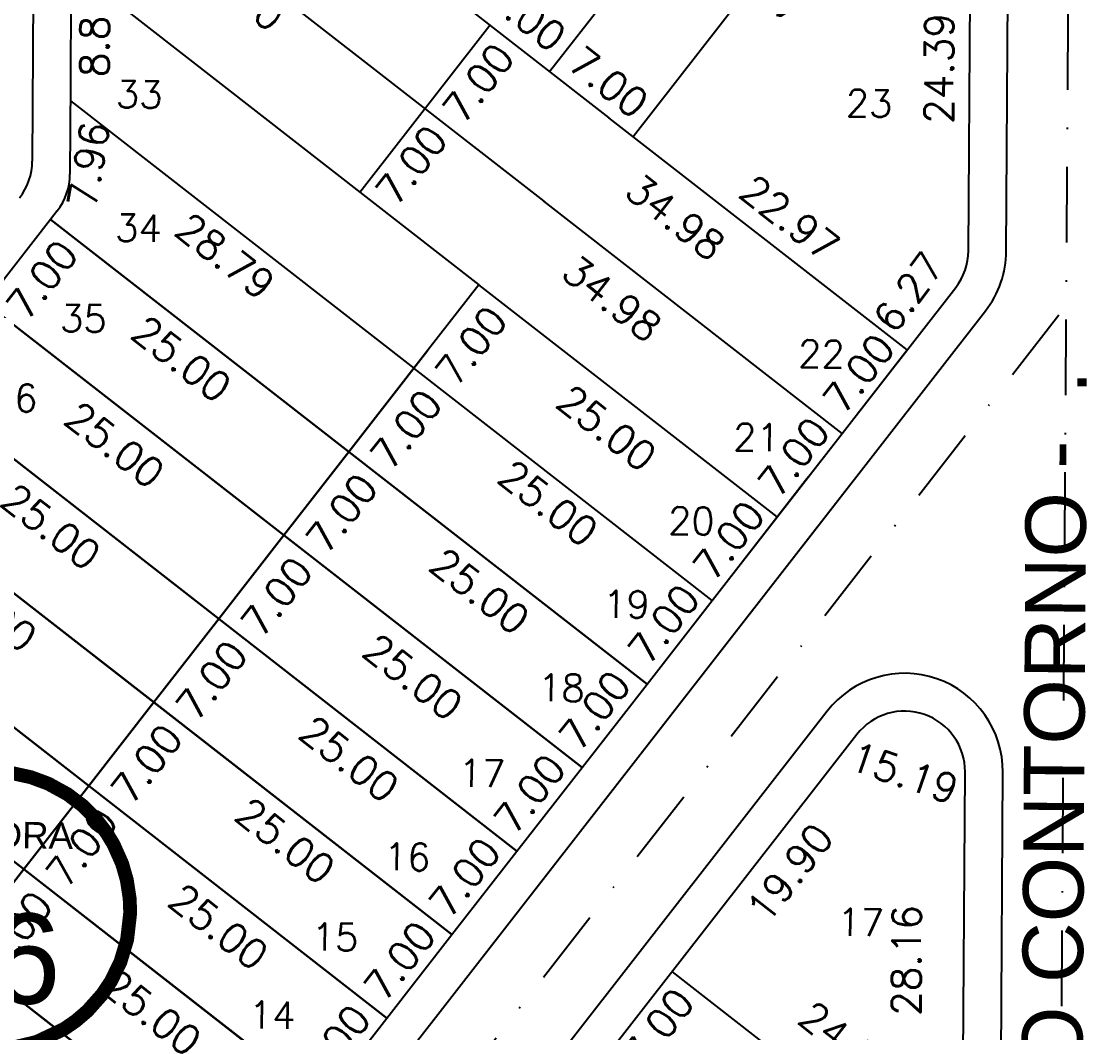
# Model space of a CAD drawing. Header units: millimetres. Extents: x -4430026 to 4783824, y 584 to 9593110.
# Drawn here: x 2861.1 to 2931.8, y 1264.5 to 1331.4 of the extents above; entities that cross this region are included whole.
import ezdxf
from ezdxf.enums import TextEntityAlignment as Align

# ---------------------------------------------------------------- set-up
doc = ezdxf.new("R2010")
doc.units = ezdxf.units.MM
doc.linetypes.add('CONTINUO', pattern=[0])
doc.linetypes.add('DASHDOT', pattern=[1, 0.5, -0.25, 0, -0.25])
for name, color, linetype in [('Calçada', 1, 'Continuous'), ('Cota', 8, 'Continuous'), ('Cota Curvas', 2, 'Continuous'), ('EIXO DAS VIAS', 252, 'DASHDOT'), ('Lotes', 2, 'Continuous'), ('Nomes de Ruas', 3, 'Continuous'), ('Numero de lotes', 5, 'Continuous'), ('númeraçãoquadras', 4, 'Continuous'), ('Área Verde Geral', 98, 'Continuous')]:
    doc.layers.add(name, color=color, linetype=linetype)
doc.styles.add('arcad1', font='romans.shx')
doc.styles.add('ARIAL', font='arial.ttf', dxfattribs={"height": 0.25})
doc.styles.add('ROMANS', font='romans.shx')
doc.styles.add('STYLE1', font='sanss___.ttf')
doc.dimstyles.new('BOLA100', dxfattribs={"dimscale": 0, "dimtxt": 1.9, "dimasz": 0.18, "dimexe": 0.18, "dimexo": 0.063, "dimgap": 0, "dimtad": 1, "dimzin": 4, "dimdsep": 46, "dimtxsty": 'ROMANS', "dimcen": 0.09, "dimse1": 1, "dimse2": 1, "dimsd1": 1, "dimsd2": 1, "dimclrt": 256, "dimaunit": 1, "dimadec": 4, "dimazin": 0, "dimtfac": 1.2, "dimtix": 1, "dimtmove": 2, "dimatfit": 3, "dimfxl": 1, "dimtvp": 2, "dimtolj": 1, "dimtzin": 4, "dimarcsym": 0})

# ---------------------------------------------------------------- blocks, each defined once
blk = doc.blocks.new('*D1147')
at = {"layer": 'DEFPOINTS', "color": 0}
for p in [(2863.077, 1318.248), (2865.409, 1316.432), (2858.777, 1312.725)]:
    blk.add_point(p, dxfattribs=at)
at = {"layer": 'Cota', "insert": (2862.51, 1314.255), "char_height": 1.9, "attachment_point": 5, "rotation": 52.09358, "style": 'ROMANS'}
blk.add_mtext('\\A1;7.00', dxfattribs=at)
blk = doc.blocks.new('*D1154')
at = {"layer": 'DEFPOINTS', "color": 0}
for p in [(2861.3, 1275.274), (2863.728, 1273.382), (2856.999, 1269.75)]:
    blk.add_point(p, dxfattribs=at)
at = {"layer": 'Cota', "insert": (2860.829, 1271.204), "char_height": 1.9, "attachment_point": 5, "rotation": 52.09358, "style": 'ROMANS'}
blk.add_mtext('\\A1;7.00', dxfattribs=at)
blk = doc.blocks.new('*D1155')
at = {"layer": 'DEFPOINTS', "color": 0}
for p in [(2865.6, 1280.797), (2868.029, 1278.905), (2861.3, 1275.274)]:
    blk.add_point(p, dxfattribs=at)
at = {"layer": 'Cota', "insert": (2865.129, 1276.727), "char_height": 1.9, "attachment_point": 5, "rotation": 52.09358, "style": 'ROMANS'}
blk.add_mtext('\\A1;7.00', dxfattribs=at)
blk = doc.blocks.new('*D1156')
at = {"layer": 'DEFPOINTS', "color": 0}
for p in [(2869.901, 1286.32), (2872.33, 1284.428), (2865.6, 1280.797)]:
    blk.add_point(p, dxfattribs=at)
at = {"layer": 'Cota', "insert": (2869.43, 1282.251), "char_height": 1.9, "attachment_point": 5, "rotation": 52.09358, "style": 'ROMANS'}
blk.add_mtext('\\A1;7.00', dxfattribs=at)
blk = doc.blocks.new('*D1157')
at = {"layer": 'DEFPOINTS', "color": 0}
for p in [(2874.201, 1291.843), (2876.63, 1289.952), (2869.901, 1286.32)]:
    blk.add_point(p, dxfattribs=at)
at = {"layer": 'Cota', "insert": (2873.73, 1287.774), "char_height": 1.9, "attachment_point": 5, "rotation": 52.09358, "style": 'ROMANS'}
blk.add_mtext('\\A1;7.00', dxfattribs=at)
blk = doc.blocks.new('*D1158')
at = {"layer": 'DEFPOINTS', "color": 0}
for p in [(2878.502, 1297.366), (2880.931, 1295.475), (2874.201, 1291.843)]:
    blk.add_point(p, dxfattribs=at)
at = {"layer": 'Cota', "insert": (2878.031, 1293.297), "char_height": 1.9, "attachment_point": 5, "rotation": 52.09358, "style": 'ROMANS'}
blk.add_mtext('\\A1;7.00', dxfattribs=at)
blk = doc.blocks.new('*D1159')
at = {"layer": 'DEFPOINTS', "color": 0}
for p in [(2882.803, 1302.889), (2885.232, 1300.998), (2878.502, 1297.366)]:
    blk.add_point(p, dxfattribs=at)
at = {"layer": 'Cota', "insert": (2882.332, 1298.82), "char_height": 1.9, "attachment_point": 5, "rotation": 52.09358, "style": 'ROMANS'}
blk.add_mtext('\\A1;7.00', dxfattribs=at)
blk = doc.blocks.new('*D1167')
at = {"layer": 'DEFPOINTS', "color": 0}
for p in [(2884.768, 1265.872), (2885.326, 1265.437), (2881.025, 1259.914)]:
    blk.add_point(p, dxfattribs=at)
at = {"layer": 'Cota', "insert": (2881.868, 1263.694), "char_height": 1.9, "attachment_point": 5, "rotation": 52.09358, "style": 'ROMANS'}
blk.add_mtext('\\A1;7.00', dxfattribs=at)
blk = doc.blocks.new('*D1168')
at = {"layer": 'DEFPOINTS', "color": 0}
for p in [(2889.068, 1271.395), (2889.626, 1270.96), (2885.326, 1265.437)]:
    blk.add_point(p, dxfattribs=at)
at = {"layer": 'Cota', "insert": (2886.168, 1269.217), "char_height": 1.9, "attachment_point": 5, "rotation": 52.09358, "style": 'ROMANS'}
blk.add_mtext('\\A1;7.00', dxfattribs=at)
blk = doc.blocks.new('*D1169')
at = {"layer": 'DEFPOINTS', "color": 0}
for p in [(2893.369, 1276.918), (2893.927, 1276.483), (2889.626, 1270.96)]:
    blk.add_point(p, dxfattribs=at)
at = {"layer": 'Cota', "insert": (2890.469, 1274.74), "char_height": 1.9, "attachment_point": 5, "rotation": 52.09358, "style": 'ROMANS'}
blk.add_mtext('\\A1;7.00', dxfattribs=at)
blk = doc.blocks.new('*D1170')
at = {"layer": 'DEFPOINTS', "color": 0}
for p in [(2897.67, 1282.441), (2898.227, 1282.007), (2893.927, 1276.483)]:
    blk.add_point(p, dxfattribs=at)
at = {"layer": 'Cota', "insert": (2894.77, 1280.263), "char_height": 1.9, "attachment_point": 5, "rotation": 52.09358, "style": 'ROMANS'}
blk.add_mtext('\\A1;7.00', dxfattribs=at)
blk = doc.blocks.new('*D1171')
at = {"layer": 'DEFPOINTS', "color": 0}
for p in [(2901.97, 1287.964), (2902.528, 1287.53), (2898.227, 1282.007)]:
    blk.add_point(p, dxfattribs=at)
at = {"layer": 'Cota', "insert": (2899.07, 1285.786), "char_height": 1.9, "attachment_point": 5, "rotation": 52.09358, "style": 'ROMANS'}
blk.add_mtext('\\A1;7.00', dxfattribs=at)
blk = doc.blocks.new('*D5179')
at = {"layer": 'DEFPOINTS', "color": 0}
for p in [(2856.999, 1269.75), (2876.724, 1254.391), (2875.026, 1252.21)]:
    blk.add_point(p, dxfattribs=at)
at = {"layer": 'Cota', "insert": (2865.747, 1260.639), "char_height": 1.9, "attachment_point": 5, "rotation": 322.09358, "style": 'ROMANS'}
blk.add_mtext('\\A1;25.00', dxfattribs=at)
blk = doc.blocks.new('*D5182')
at = {"layer": 'DEFPOINTS', "color": 0}
for p in [(2841.574, 1290.633), (2861.3, 1275.274), (2859.319, 1272.73)]:
    blk.add_point(p, dxfattribs=at)
at = {"layer": 'Cota', "insert": (2850.04, 1281.159), "char_height": 1.9, "attachment_point": 5, "rotation": 322.09358, "style": 'ROMANS'}
blk.add_mtext('\\A1;25.00', dxfattribs=at)
blk = doc.blocks.new('*D5183')
at = {"layer": 'DEFPOINTS', "color": 0}
for p in [(2861.3, 1275.274), (2881.025, 1259.914), (2879.045, 1257.371)]:
    blk.add_point(p, dxfattribs=at)
at = {"layer": 'Cota', "insert": (2869.765, 1265.8), "char_height": 1.9, "attachment_point": 5, "rotation": 322.09358, "style": 'ROMANS'}
blk.add_mtext('\\A1;25.00', dxfattribs=at)
blk = doc.blocks.new('*D5187')
at = {"layer": 'DEFPOINTS', "color": 0}
for p in [(2845.875, 1296.156), (2865.6, 1280.797), (2863.74, 1278.407)]:
    blk.add_point(p, dxfattribs=at)
at = {"layer": 'Cota', "insert": (2854.461, 1286.836), "char_height": 1.9, "attachment_point": 5, "rotation": 322.09358, "style": 'ROMANS'}
blk.add_mtext('\\A1;25.00', dxfattribs=at)
blk = doc.blocks.new('*D5189')
at = {"layer": 'DEFPOINTS', "color": 0}
for p in [(2865.6, 1280.797), (2885.326, 1265.437), (2883.465, 1263.048)]:
    blk.add_point(p, dxfattribs=at)
at = {"layer": 'Cota', "insert": (2874.186, 1271.477), "char_height": 1.9, "attachment_point": 5, "rotation": 322.09358, "style": 'ROMANS'}
blk.add_mtext('\\A1;25.00', dxfattribs=at)
blk = doc.blocks.new('*D5190')
at = {"layer": 'DEFPOINTS', "color": 0}
for p in [(2850.175, 1301.679), (2869.901, 1286.32), (2868.16, 1284.084)]:
    blk.add_point(p, dxfattribs=at)
at = {"layer": 'Cota', "insert": (2858.881, 1292.513), "char_height": 1.9, "attachment_point": 5, "rotation": 322.09358, "style": 'ROMANS'}
blk.add_mtext('\\A1;25.00', dxfattribs=at)
blk = doc.blocks.new('*D5191')
at = {"layer": 'DEFPOINTS', "color": 0}
for p in [(2869.901, 1286.32), (2889.626, 1270.96), (2887.885, 1268.725)]:
    blk.add_point(p, dxfattribs=at)
at = {"layer": 'Cota', "insert": (2878.606, 1277.154), "char_height": 1.9, "attachment_point": 5, "rotation": 322.09358, "style": 'ROMANS'}
blk.add_mtext('\\A1;25.00', dxfattribs=at)
blk = doc.blocks.new('*D5192')
at = {"layer": 'DEFPOINTS', "color": 0}
for p in [(2854.476, 1307.202), (2874.201, 1291.843), (2872.38, 1289.503)]:
    blk.add_point(p, dxfattribs=at)
at = {"layer": 'Cota', "insert": (2863.101, 1297.932), "char_height": 1.9, "attachment_point": 5, "rotation": 322.09358, "style": 'ROMANS'}
blk.add_mtext('\\A1;25.00', dxfattribs=at)
blk = doc.blocks.new('*D5193')
at = {"layer": 'DEFPOINTS', "color": 0}
for p in [(2874.201, 1291.843), (2893.927, 1276.483), (2892.105, 1274.144)]:
    blk.add_point(p, dxfattribs=at)
at = {"layer": 'Cota', "insert": (2882.826, 1282.573), "char_height": 1.9, "attachment_point": 5, "rotation": 322.09358, "style": 'ROMANS'}
blk.add_mtext('\\A1;25.00', dxfattribs=at)
blk = doc.blocks.new('*D5194')
at = {"layer": 'DEFPOINTS', "color": 0}
for p in [(2858.777, 1312.725), (2878.502, 1297.366), (2876.599, 1294.922)]:
    blk.add_point(p, dxfattribs=at)
at = {"layer": 'Cota', "insert": (2867.32, 1303.351), "char_height": 1.9, "attachment_point": 5, "rotation": 322.09358, "style": 'ROMANS'}
blk.add_mtext('\\A1;25.00', dxfattribs=at)
blk = doc.blocks.new('*D5195')
at = {"layer": 'DEFPOINTS', "color": 0}
for p in [(2863.077, 1318.248), (2882.803, 1302.889), (2881.02, 1300.599)]:
    blk.add_point(p, dxfattribs=at)
at = {"layer": 'Cota', "insert": (2871.741, 1309.028), "char_height": 1.9, "attachment_point": 5, "rotation": 322.09358, "style": 'ROMANS'}
blk.add_mtext('\\A1;25.00', dxfattribs=at)
blk = doc.blocks.new('*D5196')
at = {"layer": 'DEFPOINTS', "color": 0}
for p in [(2882.803, 1302.889), (2902.528, 1287.53), (2900.745, 1285.24)]:
    blk.add_point(p, dxfattribs=at)
at = {"layer": 'Cota', "insert": (2891.466, 1293.669), "char_height": 1.9, "attachment_point": 5, "rotation": 322.09358, "style": 'ROMANS'}
blk.add_mtext('\\A1;25.00', dxfattribs=at)
blk = doc.blocks.new('*D5197')
at = {"layer": 'DEFPOINTS', "color": 0}
for p in [(2878.502, 1297.366), (2898.227, 1282.007), (2896.325, 1279.563)]:
    blk.add_point(p, dxfattribs=at)
at = {"layer": 'Cota', "insert": (2887.045, 1287.992), "char_height": 1.9, "attachment_point": 5, "rotation": 322.09358, "style": 'ROMANS'}
blk.add_mtext('\\A1;25.00', dxfattribs=at)
blk = doc.blocks.new('*D7045')
at = {"layer": 'DEFPOINTS', "color": 0}
for p in [(2904.184, 1268.497), (2906.164, 1266.955), (2899.883, 1262.974)]:
    blk.add_point(p, dxfattribs=at)
at = {"layer": 'Cota', "insert": (2903.264, 1264.777), "char_height": 1.9, "attachment_point": 5, "rotation": 52.09358, "style": 'ROMANS'}
blk.add_mtext('\\A1;7.00', dxfattribs=at)
blk = doc.blocks.new('*D7046')
at = {"layer": 'DEFPOINTS', "color": 0}
for p in [(2916.408, 1284.195), (2918.834, 1282.306), (2904.184, 1268.497)]:
    blk.add_point(p, dxfattribs=at)
at = {"layer": 'Cota', "insert": (2911.972, 1275.04), "char_height": 1.9, "attachment_point": 5, "rotation": 52.09358, "style": 'ROMANS'}
blk.add_mtext('\\A1;19.90', dxfattribs=at)
blk = doc.blocks.new('*D7049')
at = {"layer": 'DEFPOINTS', "color": 0}
for p in [(2921.867, 1283.316), (2920.545, 1255.162), (2921.683, 1255.155)]:
    blk.add_point(p, dxfattribs=at)
at = {"layer": 'Cota', "insert": (2919.687, 1269.249), "char_height": 1.9, "attachment_point": 5, "rotation": 89.62563, "style": 'ROMANS'}
blk.add_mtext('\\A1;28.16', dxfattribs=at)
blk = doc.blocks.new('*D7050')
at = {"layer": 'DEFPOINTS', "color": 0}
for p in [(2904.184, 1268.497), (2924.876, 1255.472), (2923.38, 1253.55)]:
    blk.add_point(p, dxfattribs=at)
at = {"layer": 'Cota', "insert": (2915.862, 1263.695), "char_height": 1.9, "attachment_point": 5, "rotation": 322.09358, "style": 'ROMANS'}
blk.add_mtext('\\A1;24.33', dxfattribs=at)
blk = doc.blocks.new('*D7071')
at = {"layer": 'DEFPOINTS', "color": 0}
for p in [(2887.103, 1308.412, 51.854), (2889.497, 1306.549), (2882.803, 1302.889, 51.854)]:
    blk.add_point(p, dxfattribs=at)
at = {"layer": 'Cota', "insert": (2886.597, 1304.371), "char_height": 1.9, "attachment_point": 5, "rotation": 52.09358, "style": 'ROMANS'}
blk.add_mtext('\\A1;7.00', dxfattribs=at)
blk = doc.blocks.new('*D7072')
at = {"layer": 'DEFPOINTS', "color": 0}
for p in [(2891.404, 1313.935, 51.854), (2893.797, 1312.072), (2887.103, 1308.412, 51.854)]:
    blk.add_point(p, dxfattribs=at)
at = {"layer": 'Cota', "insert": (2890.897, 1309.894), "char_height": 1.9, "attachment_point": 5, "rotation": 52.09358, "style": 'ROMANS'}
blk.add_mtext('\\A1;7.00', dxfattribs=at)
blk = doc.blocks.new('*D7073')
at = {"layer": 'DEFPOINTS', "color": 0}
for p in [(2887.103, 1308.412, 51.854), (2906.829, 1293.053, 51.854), (2905.273, 1291.055)]:
    blk.add_point(p, dxfattribs=at)
at = {"layer": 'Cota', "insert": (2895.994, 1299.485), "char_height": 1.9, "attachment_point": 5, "rotation": 322.09358, "style": 'ROMANS'}
blk.add_mtext('\\A1;25.00', dxfattribs=at)
blk = doc.blocks.new('*D7074')
at = {"layer": 'DEFPOINTS', "color": 0}
for p in [(2891.404, 1313.935, 51.854), (2911.129, 1298.576, 51.854), (2909.146, 1296.028)]:
    blk.add_point(p, dxfattribs=at)
at = {"layer": 'Cota', "insert": (2899.866, 1304.458), "char_height": 1.9, "attachment_point": 5, "rotation": 322.09358, "style": 'ROMANS'}
blk.add_mtext('\\A1;25.00', dxfattribs=at)
blk = doc.blocks.new('*D7075')
at = {"layer": 'DEFPOINTS', "color": 0}
for p in [(2864.386, 1326.101, 51.854), (2887.103, 1308.412, 51.854), (2885.412, 1306.24)]:
    blk.add_point(p, dxfattribs=at)
at = {"layer": 'Cota', "insert": (2874.637, 1315.834), "char_height": 1.9, "attachment_point": 5, "rotation": 322.09358, "style": 'ROMANS'}
blk.add_mtext('\\A1;28.79', dxfattribs=at)
blk = doc.blocks.new('*D7077')
at = {"layer": 'DEFPOINTS', "color": 0}
for p in [(2887.83, 1325.59, 51.854), (2915.43, 1304.099, 51.854), (2913.429, 1301.529)]:
    blk.add_point(p, dxfattribs=at)
at = {"layer": 'Cota', "insert": (2900.213, 1313.024), "char_height": 1.9, "attachment_point": 5, "rotation": 322.09358, "style": 'ROMANS'}
blk.add_mtext('\\A1;34.98', dxfattribs=at)
blk = doc.blocks.new('*D7078')
at = {"layer": 'DEFPOINTS', "color": 0}
for p in [(2892.131, 1331.113, 51.854), (2919.73, 1309.622, 51.854), (2917.62, 1306.912)]:
    blk.add_point(p, dxfattribs=at)
at = {"layer": 'Cota', "insert": (2904.404, 1318.406), "char_height": 1.9, "attachment_point": 5, "rotation": 322.09358, "style": 'ROMANS'}
blk.add_mtext('\\A1;34.98', dxfattribs=at)
blk = doc.blocks.new('*D7079')
at = {"layer": 'DEFPOINTS', "color": 0}
for p in [(2865.083, 1353.277, 51.854), (2892.689, 1331.781, 51.854), (2890.556, 1329.041)]:
    blk.add_point(p, dxfattribs=at)
at = {"layer": 'Cota', "insert": (2877.337, 1340.539), "char_height": 1.9, "attachment_point": 5, "rotation": 322.09358, "style": 'ROMANS'}
blk.add_mtext('\\A1;34.99', dxfattribs=at)
blk = doc.blocks.new('*D7113')
at = {"layer": 'DEFPOINTS', "color": 0}
for p in [(2892.131, 1331.113, 51.854), (2887.83, 1325.59, 51.854), (2889.968, 1323.925)]:
    blk.add_point(p, dxfattribs=at)
at = {"layer": 'Cota', "insert": (2891.368, 1327.271), "char_height": 1.9, "attachment_point": 5, "rotation": 52.09358, "style": 'ROMANS'}
blk.add_mtext('\\A1;7.00', dxfattribs=at)
blk = doc.blocks.new('*D7114')
at = {"layer": 'DEFPOINTS', "color": 0}
for p in [(2887.83, 1325.59, 51.854), (2883.529, 1320.067, 51.854), (2885.538, 1318.503)]:
    blk.add_point(p, dxfattribs=at)
at = {"layer": 'Cota', "insert": (2886.939, 1321.848), "char_height": 1.9, "attachment_point": 5, "rotation": 52.09358, "style": 'ROMANS'}
blk.add_mtext('\\A1;7.00', dxfattribs=at)
blk = doc.blocks.new('*D7123')
at = {"layer": 'DEFPOINTS', "color": 0}
for p in [(2890.561, 1332.335, 51.854), (2896.704, 1328.83), (2896.084, 1328.034, 51.854)]:
    blk.add_point(p, dxfattribs=at)
at = {"layer": 'Cota', "insert": (2894.526, 1331.73), "char_height": 1.9, "attachment_point": 5, "rotation": 322.09358, "style": 'ROMANS'}
blk.add_mtext('\\A1;7.00', dxfattribs=at)
blk = doc.blocks.new('*D7124')
at = {"layer": 'DEFPOINTS', "color": 0}
for p in [(2896.084, 1328.034, 51.854), (2902.152, 1324.433), (2901.607, 1323.734, 51.854)]:
    blk.add_point(p, dxfattribs=at)
at = {"layer": 'Cota', "insert": (2899.974, 1327.333), "char_height": 1.9, "attachment_point": 5, "rotation": 322.09358, "style": 'ROMANS'}
blk.add_mtext('\\A1;7.00', dxfattribs=at)
blk = doc.blocks.new('*D7125')
at = {"layer": 'DEFPOINTS', "color": 0}
for p in [(2901.607, 1323.734, 51.854), (2920.446, 1310.541), (2919.73, 1309.622, 51.854)]:
    blk.add_point(p, dxfattribs=at)
at = {"layer": 'Cota', "insert": (2911.968, 1318.346), "char_height": 1.9, "attachment_point": 5, "rotation": 322.09358, "style": 'ROMANS'}
blk.add_mtext('\\A1;22.97', dxfattribs=at)
blk = doc.blocks.new('*D7130')
at = {"layer": 'DEFPOINTS', "color": 0}
for p in [(2914.084, 1353.697), (2915.319, 1352.736, 51.854), (2896.084, 1328.034, 51.854)]:
    blk.add_point(p, dxfattribs=at)
at = {"layer": 'Cota', "insert": (2903.717, 1341.93), "char_height": 1.9, "attachment_point": 5, "rotation": 52.09358, "style": 'ROMANS'}
blk.add_mtext('\\A1;31.31', dxfattribs=at)
blk = doc.blocks.new('*D7131')
at = {"layer": 'DEFPOINTS', "color": 0}
for p in [(2919.246, 1349.558), (2920.784, 1348.361, 51.854), (2901.607, 1323.734, 51.854)]:
    blk.add_point(p, dxfattribs=at)
at = {"layer": 'Cota', "insert": (2908.909, 1337.828), "char_height": 1.9, "attachment_point": 5, "rotation": 52.09358, "style": 'ROMANS'}
blk.add_mtext('\\A1;31.21', dxfattribs=at)
blk = doc.blocks.new('*D7132')
at = {"layer": 'DEFPOINTS', "color": 0}
for p in [(2923.948, 1340.568), (2921.986, 1316.194), (2923.789, 1316.182)]:
    blk.add_point(p, dxfattribs=at)
at = {"layer": 'Cota', "insert": (2921.84, 1328.243), "char_height": 1.9, "attachment_point": 5, "rotation": 89.62563, "style": 'ROMANS'}
blk.add_mtext('\\A1;24.39', dxfattribs=at)
blk = doc.blocks.new('*D7133')
at = {"layer": 'DEFPOINTS', "color": 0}
for p in [(2920.784, 1348.361, 51.854), (2923.077, 1346.575), (2901.607, 1323.734, 51.854)]:
    blk.add_point(p, dxfattribs=at)
at = {"layer": 'Cota', "insert": (2912.739, 1334.846), "char_height": 1.9, "attachment_point": 5, "rotation": 52.09358, "style": 'ROMANS'}
blk.add_mtext('\\A1;31.21', dxfattribs=at)
blk = doc.blocks.new('*D7304')
at = {"layer": 'DEFPOINTS', "color": 0}
for p in [(2906.531, 1293.668), (2906.531, 1293.668), (2902.23, 1288.145)]:
    blk.add_point(p, dxfattribs=at)
at = {"layer": 'Cota', "insert": (2903.631, 1291.491), "char_height": 1.9, "attachment_point": 5, "rotation": 52.09358, "style": 'ROMANS'}
blk.add_mtext('\\A1;7.00', dxfattribs=at)
blk = doc.blocks.new('*D7305')
at = {"layer": 'DEFPOINTS', "color": 0}
for p in [(2910.832, 1299.192), (2910.832, 1299.192), (2906.531, 1293.668)]:
    blk.add_point(p, dxfattribs=at)
at = {"layer": 'Cota', "insert": (2907.932, 1297.014), "char_height": 1.9, "attachment_point": 5, "rotation": 52.09358, "style": 'ROMANS'}
blk.add_mtext('\\A1;7.00', dxfattribs=at)
blk = doc.blocks.new('*D7306')
at = {"layer": 'DEFPOINTS', "color": 0}
for p in [(2915.132, 1304.715), (2915.132, 1304.715), (2910.832, 1299.192)]:
    blk.add_point(p, dxfattribs=at)
at = {"layer": 'Cota', "insert": (2912.232, 1302.537), "char_height": 1.9, "attachment_point": 5, "rotation": 52.09358, "style": 'ROMANS'}
blk.add_mtext('\\A1;7.00', dxfattribs=at)
blk = doc.blocks.new('*D7307')
at = {"layer": 'DEFPOINTS', "color": 0}
for p in [(2919.433, 1310.238), (2919.433, 1310.238), (2915.132, 1304.715)]:
    blk.add_point(p, dxfattribs=at)
at = {"layer": 'Cota', "insert": (2916.533, 1308.06), "char_height": 1.9, "attachment_point": 5, "rotation": 52.09358, "style": 'ROMANS'}
blk.add_mtext('\\A1;7.00', dxfattribs=at)
blk = doc.blocks.new('*D7308')
at = {"layer": 'DEFPOINTS', "color": 0}
for p in [(2922.467, 1315.399), (2923.473, 1314.651), (2919.73, 1309.622)]:
    blk.add_point(p, dxfattribs=at)
at = {"layer": 'Cota', "insert": (2919.834, 1313.452), "char_height": 1.9, "attachment_point": 5, "rotation": 53.33851, "style": 'ROMANS'}
blk.add_mtext('\\A1;6.27', dxfattribs=at)
blk = doc.blocks.new('*D7309')
at = {"layer": 'DEFPOINTS', "color": 0}
for p in [(2864.432, 1334.937), (2866.966, 1334.924), (2864.386, 1326.101)]:
    blk.add_point(p, dxfattribs=at)
at = {"layer": 'Cota', "insert": (2865.993, 1330.511), "char_height": 1.9, "attachment_point": 5, "rotation": 89.70295, "style": 'ROMANS'}
blk.add_mtext('\\A1;8.84', dxfattribs=at)
blk = doc.blocks.new('*D7312')
at = {"layer": 'DEFPOINTS', "color": 0}
for p in [(2864.386, 1326.101), (2863.077, 1318.248), (2865.875, 1317.782)]:
    blk.add_point(p, dxfattribs=at)
at = {"layer": 'Cota', "insert": (2865.592, 1321.864), "char_height": 1.9, "attachment_point": 5, "rotation": 80.53532, "style": 'ROMANS'}
blk.add_mtext('\\A1;7.96', dxfattribs=at)
blk = doc.blocks.new('*D7317')
at = {"layer": 'DEFPOINTS', "color": 0}
for p in [(2864.478, 1343.773), (2887.83, 1325.59), (2886.385, 1323.734)]:
    blk.add_point(p, dxfattribs=at)
at = {"layer": 'Cota', "insert": (2875.293, 1333.575), "char_height": 1.9, "attachment_point": 5, "rotation": 322.09358, "style": 'ROMANS'}
blk.add_mtext('\\A1;29.60', dxfattribs=at)
blk = doc.blocks.new('NUM_quadra')
at = {"color": 6, "const_width": 0.02}
blk.add_lwpolyline([(-0.0134, 0.1996), (-0.034, 0.1971), (-0.0579, 0.1914), (-0.0779, 0.1842), (-0.0981, 0.1743), (-0.1208, 0.1594), (-0.1377, 0.145), (-0.1521, 0.1299), (-0.1625, 0.1166), (-0.1764, 0.0942), (-0.1852, 0.0754), (-0.1941, 0.0483), (-0.1985, 0.0243), (-0.2, 0), (-0.1977, -0.0299), (-0.1921, -0.0556), (-0.1839, -0.0786), (-0.1713, -0.1033), (-0.1546, -0.1269), (-0.1389, -0.1439), (-0.1219, -0.1586), (-0.1046, -0.1705), (-0.0831, -0.1819), (-0.0531, -0.1928), (-0.0302, -0.1977), (0, -0.2), (0.0309, -0.1976), (0.0677, -0.1882), (0.1069, -0.169), (0.124, -0.1569), (0.1407, -0.1421), (0.1614, -0.1181), (0.1737, -0.0992), (0.187, -0.071), (0.1962, -0.0386), (0.2, 0), (0.1989, 0.0205), (0.1943, 0.0473), (0.1871, 0.0707), (0.1741, 0.0984), (0.1635, 0.1151), (0.1472, 0.1354), (0.1285, 0.1533), (0.1063, 0.1694), (0.0782, 0.1841), (0.0533, 0.1928), (0.0267, 0.1982), (0, 0.2)], close=True, dxfattribs=at)
blk.add_circle((0, 0), 0.2)
at = {"color": 3, "insert": (-0.1114, 0.1285), "char_height": 0.038, "width": 0.2663, "attachment_point": 1, "style": 'STYLE1'}
blk.add_mtext('\\fArial|b0|i0|c0|p34;QUADRA', dxfattribs=at)
at = {"color": 3, "style": 'STYLE1'}
blk.add_attdef('00', text='', height=0.13, dxfattribs=at).set_placement((0, -0.1335), align=Align.CENTER)

msp = doc.modelspace()

# ---------------------------------------------------------------- hatches: boundary and pattern name
at = {"layer": 'Área Verde Geral'}
h = msp.add_hatch(dxfattribs=at)
h.set_pattern_fill('ANSI37', color=256, scale=0.3, angle=24.82082, style=0)
h.set_pattern_definition([(69.82082076, (-350710.31295, -9590084.73025), (-0.894034063135, 0.32857167248), []), (159.82082076, (-350710.31295, -9590084.73025), (-0.32857167248, -0.894034063135), [])])
edge = h.paths.add_edge_path()
edge.add_line((2864.679, 1411.854), (2865.137, 1499.257))
edge.add_arc((2869.137, 1499.236), 4, 90.52059, 179.70524, ccw=False)
edge.add_line((2869.1, 1503.236), (2875.158, 1503.291))
edge.add_line((2875.158, 1503.291), (2875.018, 1476.607))
edge.add_line((2875.018, 1476.607), (2874.753, 1425.94))
edge.add_line((2874.753, 1425.94), (2926.573, 1426.823))
edge.add_line((2926.573, 1426.823), (2927.447, 1422.337))
edge.add_line((2927.447, 1422.337), (2930.24, 1407.999))
edge.add_line((2930.24, 1407.999), (2934.953, 1383.807))
edge.add_line((2934.953, 1383.807), (2998.297, 1310.367))
edge.add_line((2998.297, 1310.367), (2967.18, 1181.595))
edge.add_line((2967.18, 1181.595), (2959.416, 1057.309))
edge.add_line((2959.416, 1057.309), (3004.738, 987.746))
edge.add_line((3004.738, 987.746), (2953.953, 900.665))
edge.add_line((2953.953, 900.665), (2945.808, 886.698))
edge.add_line((2945.808, 886.698), (2969.487, 819.268))
edge.add_line((2969.487, 819.268), (2978.029, 794.942))
edge.add_line((2978.029, 794.942), (2974.469, 794.007))
edge.add_line((2974.469, 794.007), (2950.754, 787.78))
edge.add_arc((2849.905, 828.561), 108.782, 337.98275, 353.50094)
edge.add_arc((2849.905, 828.561), 108.782, 353.50094, 375.8481)
edge.add_line((2954.552, 858.268), (2945.017, 885.341))
edge.add_arc((3301.084, 973.15), 366.735, 181.54845, 193.85322, ccw=False)
edge.add_line((2934.483, 963.24), (2936.948, 1340.483))
edge.add_arc((2912.948, 1340.64), 24, 359.62563, 412.09358)
edge.add_line((2927.693, 1359.576), (2867.186, 1406.691))
edge.add_arc((2871.179, 1411.82), 6.5, 179.70034, 232.09358, ccw=False)

# ---------------------------------------------------------------- linework, layer by layer
at = {"layer": 'Calçada', "lineweight": -3}
for p, q in [((2862.186, 1384.011), (2861.866, 1322.115)), ((2862.13, 1373.035), (2861.866, 1322.115)), ((2926.289, 1316.166), (2926.448, 1340.552)), ((2836.612, 1198.808), (2924.917, 1312.214)), ((2836.612, 1198.808), (2915.925, 1300.665)), ((2914.435, 1285.731), (2842.924, 1193.893)), ((2914.435, 1285.731), (2842.924, 1193.893)), ((2925.109, 1135.552), (2926.064, 1281.695))]:
    msp.add_line(p, q, dxfattribs=at)
for centre, radius, start, end in [((2857.866, 1322.135), 4, 322.09358, 359.70531), ((2857.866, 1322.135), 4, 322.09358, 359.70531), ((2919.789, 1316.208), 6.5, 322.0916, 359.62681), ((2919.564, 1281.738), 6.5, 359.62507, 142.09504)]:
    msp.add_arc(centre, radius, start, end, dxfattribs=at)
at = {"layer": 'EIXO DAS VIAS', "ltscale": 10}
for p, q in [((2927.983, 963.24), (2930.448, 1340.526)), ((2833.625, 1188.46, 103.708), (2930.265, 1312.572, 103.708))]:
    msp.add_line(p, q, dxfattribs=at)
at = {"layer": 'Lotes'}
for p, q in [((2864.686, 1383.998), (2864.393, 1327.298)), ((2896.084, 1328.034), (2915.319, 1352.736)), ((2901.607, 1323.734), (2920.784, 1348.361)), ((2923.789, 1316.182), (2923.948, 1340.568)), ((2883.529, 1320.067), (2892.131, 1331.113)), ((2864.393, 1327.298), (2864.361, 1321.25)), ((2919.73, 1309.622), (2900.005, 1324.981)), ((2915.43, 1304.099), (2895.704, 1319.458)), ((2911.129, 1298.576), (2891.404, 1313.935)), ((2907.759, 1294.248), (2922.945, 1313.751)), ((2888.034, 1309.607), (2882.803, 1302.889)), ((2915.43, 1304.099), (2919.73, 1309.622)), ((2906.829, 1293.053), (2887.103, 1308.412)), ((2911.129, 1298.576), (2915.43, 1304.099)), ((2882.803, 1302.889), (2878.502, 1297.366)), ((2902.528, 1287.53), (2882.803, 1302.889)), ((2882.803, 1302.889), (2902.528, 1287.53)), ((2913.018, 1301.002), (2913.429, 1301.529)), ((2906.829, 1293.053), (2911.129, 1298.576)), ((2878.502, 1297.366), (2874.201, 1291.843)), ((2898.227, 1282.007), (2878.502, 1297.366)), ((2878.502, 1297.366), (2898.227, 1282.007)), ((2902.528, 1287.53), (2907.759, 1294.248)), ((2902.528, 1287.53), (2906.829, 1293.053)), ((2874.201, 1291.843), (2893.927, 1276.483)), ((2898.227, 1282.007), (2902.528, 1287.53)), ((2916.408, 1284.195), (2891.282, 1251.927)), ((2893.927, 1276.483), (2898.227, 1282.007)), ((2922.609, 1135.568), (2923.564, 1281.711)), ((2923.322, 1244.723), (2923.564, 1281.711)), ((2904.184, 1268.497), (2923.38, 1253.55))]:
    msp.add_line(p, q, dxfattribs=at)
at = {"layer": 'Lotes', "linetype": 'CONTINUO', "lineweight": -3}
for p, q in [((2864.524, 1352.609), (2900.005, 1324.981)), ((2864.478, 1343.773), (2895.704, 1319.458)), ((2864.432, 1334.937), (2891.404, 1313.935)), ((2864.386, 1326.101), (2887.103, 1308.412)), ((2863.517, 1318.814), (2863.077, 1318.248)), ((2863.077, 1318.248), (2858.777, 1312.725)), ((2863.077, 1318.248), (2882.803, 1302.889)), ((2882.803, 1302.889), (2863.077, 1318.248)), ((2891.404, 1313.935), (2888.034, 1309.607)), ((2858.777, 1312.725), (2878.502, 1297.366)), ((2878.502, 1297.366), (2858.777, 1312.725)), ((2882.803, 1302.889), (2888.034, 1309.607)), ((2888.034, 1309.607), (2882.803, 1302.889)), ((2854.476, 1307.202), (2874.201, 1291.843)), ((2874.201, 1291.843), (2854.476, 1307.202)), ((2878.502, 1297.366), (2882.803, 1302.889)), ((2882.803, 1302.889), (2878.502, 1297.366)), ((2902.528, 1287.53), (2882.803, 1302.889)), ((2882.803, 1302.889), (2902.528, 1287.53)), ((2850.175, 1301.679), (2869.901, 1286.32)), ((2869.901, 1286.32), (2850.175, 1301.679)), ((2913.018, 1301.002), (2913.429, 1301.529)), ((2907.759, 1294.248), (2913.018, 1301.002)), ((2874.201, 1291.843), (2878.502, 1297.366)), ((2878.502, 1297.366), (2874.201, 1291.843)), ((2898.227, 1282.007), (2878.502, 1297.366)), ((2878.502, 1297.366), (2898.227, 1282.007)), ((2845.875, 1296.156), (2865.6, 1280.797)), ((2865.6, 1280.797), (2845.875, 1296.156)), ((2902.528, 1287.53), (2907.759, 1294.248)), ((2869.901, 1286.32), (2874.201, 1291.843)), ((2874.201, 1291.843), (2869.901, 1286.32)), ((2893.927, 1276.483), (2874.201, 1291.843)), ((2874.201, 1291.843), (2893.927, 1276.483)), ((2841.574, 1290.633), (2861.3, 1275.274)), ((2861.3, 1275.274), (2841.574, 1290.633)), ((2898.227, 1282.007), (2902.528, 1287.53)), ((2865.6, 1280.797), (2869.901, 1286.32)), ((2869.901, 1286.32), (2865.6, 1280.797)), ((2889.626, 1270.96), (2869.901, 1286.32)), ((2869.901, 1286.32), (2889.626, 1270.96)), ((2916.408, 1284.195), (2891.282, 1251.927)), ((2893.927, 1276.483), (2898.227, 1282.007)), ((2861.3, 1275.274), (2865.6, 1280.797)), ((2865.6, 1280.797), (2861.3, 1275.274)), ((2885.326, 1265.437), (2865.6, 1280.797)), ((2865.6, 1280.797), (2885.326, 1265.437)), ((2889.626, 1270.96), (2893.927, 1276.483)), ((2856.999, 1269.75), (2861.3, 1275.274)), ((2861.3, 1275.274), (2856.999, 1269.75)), ((2881.025, 1259.914), (2861.3, 1275.274)), ((2861.3, 1275.274), (2881.025, 1259.914)), ((2885.326, 1265.437), (2889.626, 1270.96)), ((2876.724, 1254.391), (2856.999, 1269.75)), ((2856.999, 1269.75), (2876.724, 1254.391)), ((2881.025, 1259.914), (2885.326, 1265.437))]:
    msp.add_line(p, q, dxfattribs=at)
at = {"layer": 'Lotes', "lineweight": -3}
for p, q in [((2902.528, 1287.53), (2863.075, 1318.25)), ((2902.528, 1287.53), (2863.077, 1318.248)), ((2898.227, 1282.007), (2858.777, 1312.725)), ((2893.927, 1276.483), (2854.476, 1307.202)), ((2889.626, 1270.96), (2850.175, 1301.679)), ((2885.326, 1265.437), (2845.875, 1296.156)), ((2881.025, 1259.914), (2841.574, 1290.633)), ((2876.724, 1254.391), (2837.274, 1285.11))]:
    msp.add_line(p, q, dxfattribs=at)
at = {"layer": 'Lotes'}
for points in [[(2858.777, 1312.725), (2854.476, 1307.202), (2874.201, 1291.843), (2878.502, 1297.366)], [(2854.476, 1307.202), (2850.175, 1301.679), (2869.901, 1286.32), (2874.201, 1291.843)], [(2854.476, 1307.202), (2850.175, 1301.679), (2869.901, 1286.32), (2874.201, 1291.843)], [(2850.175, 1301.679), (2845.875, 1296.156), (2865.6, 1280.797), (2869.901, 1286.32)], [(2850.175, 1301.679), (2845.875, 1296.156), (2865.6, 1280.797), (2869.901, 1286.32)], [(2845.875, 1296.156), (2841.574, 1290.633), (2861.3, 1275.274), (2865.6, 1280.797)], [(2874.201, 1291.843), (2869.901, 1286.32), (2889.626, 1270.96), (2893.927, 1276.483)], [(2841.574, 1290.633), (2837.274, 1285.11), (2856.999, 1269.75), (2861.3, 1275.274)], [(2869.901, 1286.32), (2865.6, 1280.797), (2885.326, 1265.437), (2889.626, 1270.96)], [(2865.6, 1280.797), (2861.3, 1275.274), (2881.025, 1259.914), (2885.326, 1265.437)], [(2861.3, 1275.274), (2856.999, 1269.75), (2876.724, 1254.391), (2881.025, 1259.914)], [(2856.999, 1269.75), (2852.698, 1264.227), (2872.424, 1248.868), (2876.724, 1254.391)]]:
    msp.add_lwpolyline(points, close=True, dxfattribs=at)
at = {"layer": 'Lotes', "linetype": 'CONTINUO', "lineweight": -3}
msp.add_arc((2860.361, 1321.271), 4, 322.09358, 359.70531, dxfattribs=at)
at = {"layer": 'Lotes'}
for centre, start, end in [((2919.789, 1316.208), 322.0916, 359.62681), ((2919.564, 1281.738), 359.62507, 142.09504)]:
    msp.add_arc(centre, 4, start, end, dxfattribs=at)

# ---------------------------------------------------------------- block references
at = {"layer": 'númeraçãoquadras', "linetype": 'ByBlock', "extrusion": (0.084411, -0.001453, 0.99643)}
ref = msp.add_blockref('NUM_quadra', (1321.57, -2817.921, 343.576), dxfattribs=dict(at, xscale=45.93175888075766, yscale=45.93175888024863, zscale=45.93175853019476, rotation=270.0385460294471))
ref.add_attrib('00', '16', dxfattribs={"layer": '0', "color": 3, "extrusion": (0.084411, -0.001453, 0.99643), "height": 5.9711, "rotation": 270.03855, "style": 'STYLE1'}).set_placement((1315.44, -2817.925, 343.576), align=Align.CENTER)

# ---------------------------------------------------------------- texts
at = {"layer": 'Cota Curvas', "insert": (2919.535, 1281.654), "char_height": 1.9, "attachment_point": 5, "rotation": 340.86006, "style": 'ROMANS'}
msp.add_mtext('\\A1;15.19', dxfattribs=at)
at = {"layer": 'Nomes de Ruas', "extrusion": (-0.020057, -0.08429, 0.996239), "style": 'ARIAL'}
msp.add_text('RUA  DO CONTORNO -  .', height=4, rotation=102.96746, dxfattribs=at).set_placement((2554.544, 1911.966, -165.46), align=Align.MIDDLE_CENTER)
at = {"layer": 'Numero de lotes', "style": 'arcad1'}
for s, p in [('33', (2868.942, 1326.523, 103.708)), ('23', (2917.215, 1325.93, 103.708)), ('34', (2868.896, 1317.687, 103.708)), ('35', (2865.254, 1311.707, 103.708)), ('22', (2914.067, 1309.367, 103.708)), ('36', (2860.676, 1306.451, 103.708)), ('21', (2909.767, 1303.844, 103.708)), ('20', (2905.466, 1298.321, 103.708)), ('19', (2901.166, 1292.798, 103.708)), ('18', (2896.865, 1287.274, 103.708)), ('17', (2891.61, 1281.625, 103.708)), ('16', (2886.666, 1276.098, 103.708)), ('17', (2916.658, 1271.771, 103.708)), ('15', (2881.9, 1270.792, 103.708)), ('14', (2877.738, 1265.639, 103.708))]:
    msp.add_text(s, height=1.8, rotation=358.97539, dxfattribs=at).set_placement(p, align=Align.MIDDLE_CENTER)

# ---------------------------------------------------------------- dimensions: what is measured, and where the dimension line sits
at = {"layer": 'Cota'}
for p1, p2, distance, picture, middle in [((2865.083, 1353.277), (2892.689, 1331.781), -3.472, '*D7079', (2877.337, 1340.539, -51.854)), ((2896.084, 1328.034), (2915.319, 1352.736), 1.565, '*D7130', (2903.717, 1341.93, -51.854)), ((2901.607, 1323.734), (2920.784, 1348.361), 1.948, '*D7131', (2908.909, 1337.828, -51.854)), ((2901.607, 1323.734), (2920.784, 1348.361), -2.906, '*D7133', (2912.739, 1334.846, -51.854)), ((2864.478, 1343.773, -51.854), (2887.83, 1325.59, -51.854), -2.352, '*D7317', (2875.293, 1333.575, -51.854)), ((2864.386, 1326.101, -51.854), (2864.432, 1334.937, -51.854), -2.534, '*D7309', (2865.993, 1330.511, -51.854)), ((2890.561, 1332.335), (2896.084, 1328.034), 1.008, '*D7123', (2894.526, 1331.73, -51.854)), ((2892.131, 1331.113), (2887.83, 1325.59), 2.709, '*D7113', (2891.368, 1327.271, -51.854)), ((2892.131, 1331.113), (2919.73, 1309.622), -3.435, '*D7078', (2904.404, 1318.406, -51.854)), ((2896.084, 1328.034), (2901.607, 1323.734), 0.886, '*D7124', (2899.974, 1327.333, -51.854)), ((2864.386, 1326.101, -51.854), (2863.077, 1318.248, -51.854), 2.836, '*D7312', (2865.592, 1321.864, -51.854)), ((2864.386, 1326.101), (2887.103, 1308.412), -2.753, '*D7075', (2874.637, 1315.834, -51.854)), ((2887.83, 1325.59), (2883.529, 1320.067), 2.546, '*D7114', (2886.939, 1321.848, -51.854)), ((2887.83, 1325.59), (2915.43, 1304.099), -3.257, '*D7077', (2900.213, 1313.024, -51.854)), ((2901.607, 1323.734), (2919.73, 1309.622), 1.164, '*D7125', (2911.968, 1318.346, -51.854)), ((2863.077, 1318.248), (2882.803, 1302.889), -2.902, '*D5195', (2871.741, 1309.028)), ((2919.73, 1309.622, -51.854), (2923.473, 1314.651, -51.854), 1.254, '*D7308', (2919.834, 1313.452, -51.854)), ((2891.404, 1313.935), (2911.129, 1298.576), -3.229, '*D7074', (2899.866, 1304.458, -51.854)), ((2858.777, 1312.725), (2878.502, 1297.366), -3.097, '*D5194', (2867.32, 1303.351)), ((2882.803, 1302.889), (2887.103, 1308.412), -3.033, '*D7071', (2886.597, 1304.371, -51.854)), ((2887.103, 1308.412), (2906.829, 1293.053), -2.531, '*D7073', (2895.994, 1299.485, -51.854)), ((2902.23, 1288.145, -51.854), (2906.531, 1293.668, -51.854), 0, '*D7304', (2903.631, 1291.491, -51.854)), ((2904.184, 1268.497, -51.854), (2916.408, 1284.195, -51.854), -3.075, '*D7046', (2911.972, 1275.04, -51.854)), ((2921.867, 1283.316, -51.854), (2921.683, 1255.155, -51.854), -1.138, '*D7049', (2919.687, 1269.249, -51.854)), ((2904.184, 1268.497, -51.854), (2923.38, 1253.55, -51.854), 2.436, '*D7050', (2915.862, 1263.695, -51.854))]:
    dim = msp.add_aligned_dim(p1=p1, p2=p2, distance=distance, dimstyle='BOLA100', override={"dimscale": 1}, dxfattribs=at)
    dim.commit()
    dim.dimension.update_dxf_attribs({"geometry": picture, "text_midpoint": middle})
dim = msp.add_linear_dim(base=(2921.986, 1316.194, -51.854), p1=(2923.948, 1340.568, -51.854), p2=(2923.789, 1316.182, -51.854), angle=269.62563, dimstyle='BOLA100', override={"dimscale": 1}, dxfattribs=at)
dim.commit()
dim.dimension.update_dxf_attribs({"geometry": '*D7132', "text_midpoint": (2921.84, 1328.243, -51.854), "dimtype": 161})
for base, p1, p2, angle, picture, middle in [((2865.409, 1316.432), (2858.777, 1312.725), (2863.077, 1318.248), 232.09358, '*D1147', (2862.51, 1314.255)), ((2893.797, 1312.072, -51.854), (2887.103, 1308.412), (2891.404, 1313.935), 232.09358, '*D7072', (2890.897, 1309.894, -51.854)), ((2919.433, 1310.238, -51.854), (2915.132, 1304.715, -51.854), (2919.433, 1310.238, -51.854), 232.09358, '*D7307', (2916.533, 1308.06, -51.854)), ((2872.38, 1289.503), (2854.476, 1307.202), (2874.201, 1291.843), 142.09358, '*D5192', (2863.101, 1297.932)), ((2915.132, 1304.715, -51.854), (2910.832, 1299.192, -51.854), (2915.132, 1304.715, -51.854), 232.09358, '*D7306', (2912.232, 1302.537, -51.854)), ((2885.232, 1300.998), (2878.502, 1297.366), (2882.803, 1302.889), 232.09358, '*D1159', (2882.332, 1298.82)), ((2900.745, 1285.24), (2882.803, 1302.889), (2902.528, 1287.53), 142.09358, '*D5196', (2891.466, 1293.669)), ((2868.16, 1284.084), (2850.175, 1301.679), (2869.901, 1286.32), 142.09358, '*D5190', (2858.881, 1292.513)), ((2910.832, 1299.192, -51.854), (2906.531, 1293.668, -51.854), (2910.832, 1299.192, -51.854), 232.09358, '*D7305', (2907.932, 1297.014, -51.854)), ((2880.931, 1295.475), (2874.201, 1291.843), (2878.502, 1297.366), 232.09358, '*D1158', (2878.031, 1293.297)), ((2896.325, 1279.563), (2878.502, 1297.366), (2898.227, 1282.007), 142.09358, '*D5197', (2887.045, 1287.992)), ((2863.74, 1278.407), (2845.875, 1296.156), (2865.6, 1280.797), 142.09358, '*D5187', (2854.461, 1286.836)), ((2876.63, 1289.952), (2869.901, 1286.32), (2874.201, 1291.843), 232.09358, '*D1157', (2873.73, 1287.774)), ((2892.105, 1274.144), (2874.201, 1291.843), (2893.927, 1276.483), 142.09358, '*D5193', (2882.826, 1282.573)), ((2859.319, 1272.73), (2841.574, 1290.633), (2861.3, 1275.274), 142.09358, '*D5182', (2850.04, 1281.159)), ((2901.97, 1287.964), (2898.227, 1282.007), (2902.528, 1287.53), 232.09358, '*D1171', (2899.07, 1285.786)), ((2872.33, 1284.428), (2865.6, 1280.797), (2869.901, 1286.32), 232.09358, '*D1156', (2869.43, 1282.251)), ((2887.885, 1268.725), (2869.901, 1286.32), (2889.626, 1270.96), 142.09358, '*D5191', (2878.606, 1277.154)), ((2897.67, 1282.441), (2893.927, 1276.483), (2898.227, 1282.007), 232.09358, '*D1170', (2894.77, 1280.263)), ((2868.029, 1278.905), (2861.3, 1275.274), (2865.6, 1280.797), 232.09358, '*D1155', (2865.129, 1276.727)), ((2883.465, 1263.048), (2865.6, 1280.797), (2885.326, 1265.437), 142.09358, '*D5189', (2874.186, 1271.477)), ((2893.369, 1276.918), (2889.626, 1270.96), (2893.927, 1276.483), 232.09358, '*D1169', (2890.469, 1274.74)), ((2863.728, 1273.382), (2856.999, 1269.75), (2861.3, 1275.274), 232.09358, '*D1154', (2860.829, 1271.204)), ((2879.045, 1257.371), (2861.3, 1275.274), (2881.025, 1259.914), 142.09358, '*D5183', (2869.765, 1265.8)), ((2889.068, 1271.395), (2885.326, 1265.437), (2889.626, 1270.96), 232.09358, '*D1168', (2886.168, 1269.217)), ((2875.026, 1252.21), (2856.999, 1269.75), (2876.724, 1254.391), 142.09358, '*D5179', (2865.747, 1260.639)), ((2906.164, 1266.955, -51.854), (2899.883, 1262.974, -51.854), (2904.184, 1268.497, -51.854), 232.09358, '*D7045', (2903.264, 1264.777, -51.854)), ((2884.768, 1265.872), (2881.025, 1259.914), (2885.326, 1265.437), 232.09358, '*D1167', (2881.868, 1263.694))]:
    dim = msp.add_linear_dim(base=base, p1=p1, p2=p2, angle=angle, dimstyle='BOLA100', override={"dimscale": 1}, dxfattribs=at)
    dim.commit()
    dim.dimension.update_dxf_attribs({"geometry": picture, "text_midpoint": middle})

doc.saveas('drawing.dxf')
